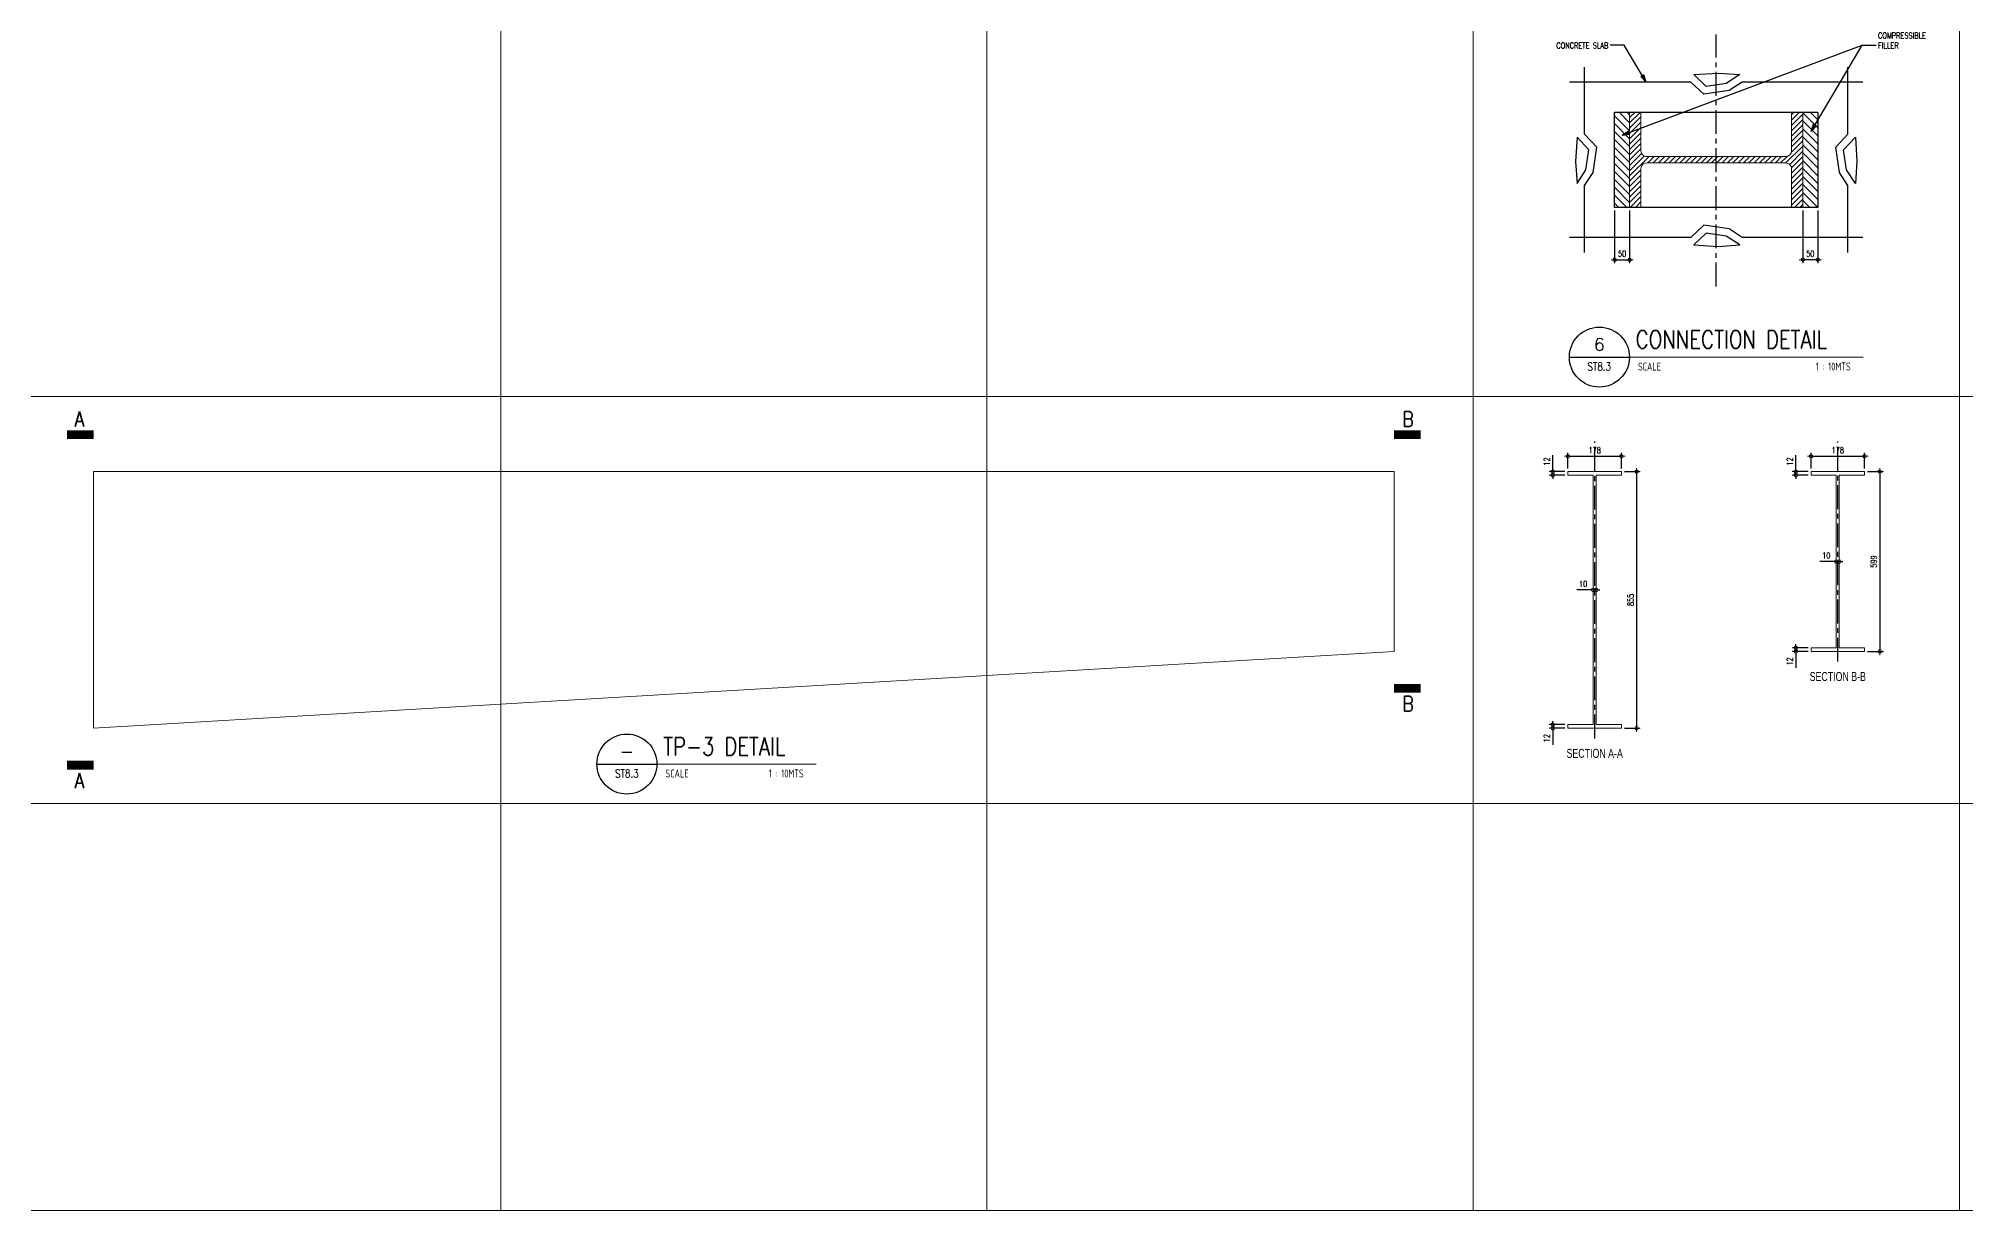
# Model space of a CAD drawing. Header units: millimetres. Extents: x 0 to 437400, y -7936 to 73710.
# Drawn here: x 6560 to 12980, y 0 to 3905 of the extents above; entities that cross this region are included whole.
import ezdxf
from ezdxf.enums import TextEntityAlignment as Align

# ---------------------------------------------------------------- set-up
doc = ezdxf.new("R2010")
doc.units = ezdxf.units.MM
doc.header["$LTSCALE"] = 10
doc.header["$MEASUREMENT"] = 0
doc.linetypes.add('CENTER', pattern=[50.8, 31.75, -6.35, 6.35, -6.35])
doc.linetypes.add('PHANTOM2', pattern=[1.25, 0.625, -0.125, 0.125, -0.125, 0.125, -0.125])
for name, color, linetype in [('A-NEW', 240, 'Continuous'), ('A_LINE', 1, 'Continuous'), ('TARGET-MAIN', 1, 'Continuous')]:
    doc.layers.add(name, color=color, linetype=linetype)
for name, color, linetype, lineweight in [('A_DIM', 1, 'Continuous', 5), ('DIM', 1, 'Continuous', 5), ('HATCH', 8, 'Continuous', 5), ('S-ANNO-DIMS', 1, 'Continuous', 5), ('S-Anno-Symb', 143, 'PHANTOM2', 13), ('S-Anno-Text', 52, 'Continuous', 15), ('S-ANNO-WELD', 1, 'Continuous', 9), ('S-BEAM-IDEN', 2, 'Continuous', 9), ('S-COLS', 2, 'Continuous', 20), ('S_SLAB', 4, 'Continuous', 30)]:
    doc.layers.add(name, color=color, linetype=linetype, lineweight=lineweight)
doc.layers.add('S-DETL-GRID', color=62, linetype='Continuous', lineweight=9, plot=False)
doc.styles.add('1', font='simplex.shx', dxfattribs={"width": 0.8, "height": 20})
doc.styles.add('200', font='simplex.shx', dxfattribs={"width": 0.85, "height": 40})
doc.styles.add('ARCHITEXT', font='architxt.shx', dxfattribs={"width": 0.85})
doc.styles.add('SIMPLEX', font='SIMPLEX.shx', dxfattribs={"width": 1.1})
doc.styles.add('TITLE1', font='HELV.shx', dxfattribs={"height": 500})
doc.dimstyles.new('DIM 10', dxfattribs={"dimtxt": 20, "dimasz": 6, "dimexe": 10, "dimexo": 10, "dimgap": 10, "dimtad": 1, "dimdec": 4, "dimrnd": 1, "dimdsep": 46, "dimtxsty": '1', "dimblk": 'CIR-1', "dimcen": 100, "dimclrd": 1, "dimclre": 1, "dimclrt": 3, "dimadec": 0, "dimazin": 0, "dimtfac": 1, "dimtdec": 4, "dimtix": 1, "dimtmove": 0, "dimatfit": 3, "dimfxl": 1, "dimtvp": 1, "dimtolj": 1, "dimtzin": 0, "dimarcsym": 0})
doc.dimstyles.new('ESCA_ARW$7', dxfattribs={"dimtxt": 200, "dimasz": 1, "dimexe": 100, "dimexo": 100, "dimgap": 100, "dimtad": 1, "dimdec": 0, "dimrnd": 1, "dimdsep": 46, "dimtxsty": '1', "dimblk1": 'dim_arw', "dimblk2": 'dim_arw', "dimsah": 1, "dimcen": 50, "dimclrd": 1, "dimclre": 256, "dimclrt": 52, "dimadec": 0, "dimazin": 0, "dimtfac": 1, "dimtofl": 0, "dimtmove": 0, "dimatfit": 3, "dimldrblk": 'dim_arw', "dimfxl": 1, "dimtolj": 1, "dimtzin": 0, "dimarcsym": 0})

# ---------------------------------------------------------------- blocks, each defined once
blk = doc.blocks.new('TARGET-DWGLABEL')
at = {"layer": 'TARGET-MAIN'}
blk.add_line((-7.5, 0), (7.5, 0), dxfattribs=at)
blk.add_circle((0, 0), 7.5, dxfattribs=at)
at = {"layer": 'TARGET-MAIN', "color": 2, "style": 'ARCHITEXT', "width": 0.85}
blk.add_text('SCALE', height=2, dxfattribs=at).set_placement((9.66, -2.36), align=Align.MIDDLE_LEFT)
at = {"layer": 'TARGET-MAIN', "color": 6, "style": 'ARCHITEXT', "width": 0.85}
blk.add_attdef('DRAWING_TITLE', text='', height=5, dxfattribs=at).set_placement((9.08, 4.41), align=Align.MIDDLE_LEFT)
at = {"layer": 'TARGET-MAIN', "color": 4, "style": 'ARCHITEXT', "width": 0.85}
blk.add_attdef('DWG_NO.', text='', height=3, dxfattribs=at).set_placement((0, 3.17), align=Align.MIDDLE_CENTER)
at = {"layer": 'TARGET-MAIN', "color": 3, "style": 'ARCHITEXT', "width": 0.85}
blk.add_attdef('SHT_NO.', text='', height=2, dxfattribs=at).set_placement((-0.02, -2.36), align=Align.MIDDLE_CENTER)
at = {"layer": 'TARGET-MAIN', "color": 2, "style": 'ARCHITEXT', "width": 0.85}
blk.add_attdef('SCALE', text='', height=2, dxfattribs=at).set_placement((69.6, -2.36), align=Align.MIDDLE_RIGHT)
blk = doc.blocks.new('CIR-1')
at = {"layer": 'A_DIM'}
for p, q in [((-2, 0), (2, 0)), ((0, -2), (0, 2))]:
    blk.add_line(p, q, dxfattribs=at)
at = {"layer": 'A_DIM', "color": 2}
blk.add_circle((0, 0), 1, dxfattribs=at)
blk = doc.blocks.new('*D294')
at = {"layer": 'Defpoints', "color": 0, "transparency": 16777216}
for p in [(12438.5, 3342.1), (12488.5, 3342.1), (12438.5, 3167.9)]:
    blk.add_point(p, dxfattribs=at)
at = {"layer": 'S-ANNO-DIMS', "color": 1, "lineweight": -2, "transparency": 16777216}
for p, q in [((12438.5, 3332.1), (12438.5, 3157.9)), ((12488.5, 3332.1), (12488.5, 3157.9)), ((12482.5, 3167.9), (12444.5, 3167.9))]:
    blk.add_line(p, q, dxfattribs=at)
at = {"layer": 'S-ANNO-DIMS', "color": 1, "lineweight": -2, "transparency": 16777216, "xscale": 6, "yscale": 6, "zscale": 6, "rotation": 180}
blk.add_blockref('CIR-1', (12438.5, 3167.9), dxfattribs=at)
at = {"layer": 'S-ANNO-DIMS', "color": 1, "lineweight": -2, "transparency": 16777216, "xscale": 6, "yscale": 6, "zscale": 6}
blk.add_blockref('CIR-1', (12488.5, 3167.9), dxfattribs=at)
at = {"layer": 'S-ANNO-DIMS', "color": 3, "transparency": 16777216, "insert": (12463.5, 3187.9), "char_height": 20, "attachment_point": 5, "style": '1'}
blk.add_mtext('\\A1;50', dxfattribs=at)
blk = doc.blocks.new('*D295')
at = {"layer": 'Defpoints', "color": 0, "transparency": 16777216}
for p in [(11811.5, 3342.1), (11861.5, 3342.1), (11861.5, 3167.9)]:
    blk.add_point(p, dxfattribs=at)
at = {"layer": 'S-ANNO-DIMS', "color": 1, "lineweight": -2, "transparency": 16777216}
for p, q in [((11811.5, 3332.1), (11811.5, 3157.9)), ((11861.5, 3332.1), (11861.5, 3157.9)), ((11817.5, 3167.9), (11855.5, 3167.9))]:
    blk.add_line(p, q, dxfattribs=at)
at = {"layer": 'S-ANNO-DIMS', "color": 1, "lineweight": -2, "transparency": 16777216, "xscale": 6, "yscale": 6, "zscale": 6, "rotation": 180}
blk.add_blockref('CIR-1', (11811.5, 3167.9), dxfattribs=at)
at = {"layer": 'S-ANNO-DIMS', "color": 1, "lineweight": -2, "transparency": 16777216, "xscale": 6, "yscale": 6, "zscale": 6}
blk.add_blockref('CIR-1', (11861.5, 3167.9), dxfattribs=at)
at = {"layer": 'S-ANNO-DIMS', "color": 3, "transparency": 16777216, "insert": (11836.5, 3187.9), "char_height": 20, "attachment_point": 5, "style": '1'}
blk.add_mtext('\\A1;50', dxfattribs=at)
blk = doc.blocks.new('dim_arw')
h = blk.add_hatch(color=256)
h.paths.add_polyline_path([(-126, 29), (0, 0), (-126, -29, -0.115681), (-133, 0, -0.115681)])
h.paths.add_polyline_path([(-249, 58), (-126, 29, 0.115681), (-133, 0, 0.115681), (-126, -29), (-249, -58)])
for p, q in [((0, 0), (-249, 58)), ((-249, 58), (-249, -58)), ((0, 0), (-249, -58))]:
    blk.add_line(p, q)
blk = doc.blocks.new('*D308')
at = {"layer": 'Defpoints', "color": 0, "transparency": 16777216}
for p in [(11834, 2512.8), (11656, 2461.7), (11834, 2461.7)]:
    blk.add_point(p, dxfattribs=at)
at = {"layer": 'S-ANNO-DIMS', "color": 1, "lineweight": -2, "transparency": 16777216}
for p, q in [((11656, 2471.7), (11656, 2522.8)), ((11662, 2512.8), (11828, 2512.8)), ((11834, 2471.7), (11834, 2522.8))]:
    blk.add_line(p, q, dxfattribs=at)
at = {"layer": 'S-ANNO-DIMS', "color": 1, "lineweight": -2, "transparency": 16777216, "xscale": 6, "yscale": 6, "zscale": 6, "rotation": 180}
blk.add_blockref('CIR-1', (11656, 2512.8), dxfattribs=at)
at = {"layer": 'S-ANNO-DIMS', "color": 1, "lineweight": -2, "transparency": 16777216, "xscale": 6, "yscale": 6, "zscale": 6}
blk.add_blockref('CIR-1', (11834, 2512.8), dxfattribs=at)
at = {"layer": 'S-ANNO-DIMS', "color": 3, "transparency": 16777216, "insert": (11745, 2532.8), "char_height": 20, "attachment_point": 5, "style": '1'}
blk.add_mtext('\\A1;178', dxfattribs=at)
blk = doc.blocks.new('*D309')
at = {"layer": 'Defpoints', "color": 0, "transparency": 16777216}
for p in [(11605.2, 2449.7), (11656, 2461.7), (11656, 2449.7)]:
    blk.add_point(p, dxfattribs=at)
at = {"layer": 'S-ANNO-DIMS', "color": 1, "lineweight": -2, "transparency": 16777216}
for p, q in [((11605.2, 2467.7), (11605.2, 2516.6)), ((11646, 2461.7), (11595.2, 2461.7)), ((11646, 2449.7), (11595.2, 2449.7)), ((11605.2, 2449.7), (11605.2, 2461.7)), ((11605.2, 2443.7), (11605.2, 2437.7))]:
    blk.add_line(p, q, dxfattribs=at)
at = {"layer": 'S-ANNO-DIMS', "color": 1, "lineweight": -2, "transparency": 16777216, "xscale": 6, "yscale": 6, "zscale": 6}
for p, rotation in [((11605.2, 2461.7), 270), ((11605.2, 2449.7), 90)]:
    blk.add_blockref('CIR-1', p, dxfattribs=dict(at, rotation=rotation))
at = {"layer": 'S-ANNO-DIMS', "color": 3, "transparency": 16777216, "insert": (11585.2, 2495.2), "char_height": 20, "attachment_point": 5, "rotation": 90, "style": '1'}
blk.add_mtext('\\A1;12', dxfattribs=at)
blk = doc.blocks.new('*D310')
at = {"layer": 'Defpoints', "color": 0, "transparency": 16777216}
for p in [(11740, 2067.6), (11750, 2067.6), (11750, 2067.6)]:
    blk.add_point(p, dxfattribs=at)
at = {"layer": 'S-ANNO-DIMS', "color": 1, "lineweight": -2, "transparency": 16777216}
for p, q in [((11734, 2067.6), (11685.1, 2067.6)), ((11750, 2067.6), (11740, 2067.6)), ((11756, 2067.6), (11762, 2067.6))]:
    blk.add_line(p, q, dxfattribs=at)
at = {"layer": 'S-ANNO-DIMS', "color": 1, "lineweight": -2, "transparency": 16777216, "xscale": 6, "yscale": 6, "zscale": 6}
blk.add_blockref('CIR-1', (11740, 2067.6), dxfattribs=at)
at = {"layer": 'S-ANNO-DIMS', "color": 1, "lineweight": -2, "transparency": 16777216, "xscale": 6, "yscale": 6, "zscale": 6, "rotation": 180}
blk.add_blockref('CIR-1', (11750, 2067.6), dxfattribs=at)
at = {"layer": 'S-ANNO-DIMS', "color": 3, "transparency": 16777216, "insert": (11706.6, 2087.6), "char_height": 20, "attachment_point": 5, "style": '1'}
blk.add_mtext('\\A1;10', dxfattribs=at)
blk = doc.blocks.new('*D311')
at = {"layer": 'Defpoints', "color": 0, "transparency": 16777216}
for p in [(11605.2, 1618.7), (11656, 1618.7), (11656, 1606.7)]:
    blk.add_point(p, dxfattribs=at)
at = {"layer": 'S-ANNO-DIMS', "color": 1, "lineweight": -2, "transparency": 16777216}
for p, q in [((11646, 1618.7), (11595.2, 1618.7)), ((11646, 1606.7), (11595.2, 1606.7)), ((11605.2, 1624.7), (11605.2, 1630.7)), ((11605.2, 1618.7), (11605.2, 1606.7)), ((11605.2, 1600.7), (11605.2, 1551.9))]:
    blk.add_line(p, q, dxfattribs=at)
at = {"layer": 'S-ANNO-DIMS', "color": 1, "lineweight": -2, "transparency": 16777216, "xscale": 6, "yscale": 6, "zscale": 6}
for p, rotation in [((11605.2, 1618.7), 270), ((11605.2, 1606.7), 90)]:
    blk.add_blockref('CIR-1', p, dxfattribs=dict(at, rotation=rotation))
at = {"layer": 'S-ANNO-DIMS', "color": 3, "transparency": 16777216, "insert": (11585.2, 1573.3), "char_height": 20, "attachment_point": 5, "rotation": 90, "style": '1'}
blk.add_mtext('\\A1;12', dxfattribs=at)
blk = doc.blocks.new('*D312')
at = {"layer": 'Defpoints', "color": 0, "transparency": 16777216}
for p in [(11834, 2461.7), (11834, 1606.7), (11884.8, 1606.7)]:
    blk.add_point(p, dxfattribs=at)
at = {"layer": 'S-ANNO-DIMS', "color": 1, "lineweight": -2, "transparency": 16777216}
for p, q in [((11844, 2461.7), (11894.8, 2461.7)), ((11884.8, 2455.7), (11884.8, 1612.7)), ((11844, 1606.7), (11894.8, 1606.7))]:
    blk.add_line(p, q, dxfattribs=at)
at = {"layer": 'S-ANNO-DIMS', "color": 1, "lineweight": -2, "transparency": 16777216, "xscale": 6, "yscale": 6, "zscale": 6}
for p, rotation in [((11884.8, 2461.7), 90), ((11884.8, 1606.7), 270)]:
    blk.add_blockref('CIR-1', p, dxfattribs=dict(at, rotation=rotation))
at = {"layer": 'S-ANNO-DIMS', "color": 3, "transparency": 16777216, "insert": (11864.8, 2034.2), "char_height": 20, "attachment_point": 5, "rotation": 90, "style": '1'}
blk.add_mtext('\\A1;855', dxfattribs=at)
blk = doc.blocks.new('*D316')
at = {"layer": 'Defpoints', "color": 0, "transparency": 16777216}
for p in [(12644, 2512.8), (12466, 2461.7), (12644, 2461.7)]:
    blk.add_point(p, dxfattribs=at)
at = {"layer": 'S-ANNO-DIMS', "color": 1, "lineweight": -2, "transparency": 16777216}
for p, q in [((12466, 2471.7), (12466, 2522.8)), ((12472, 2512.8), (12638, 2512.8)), ((12644, 2471.7), (12644, 2522.8))]:
    blk.add_line(p, q, dxfattribs=at)
at = {"layer": 'S-ANNO-DIMS', "color": 1, "lineweight": -2, "transparency": 16777216, "xscale": 6, "yscale": 6, "zscale": 6, "rotation": 180}
blk.add_blockref('CIR-1', (12466, 2512.8), dxfattribs=at)
at = {"layer": 'S-ANNO-DIMS', "color": 1, "lineweight": -2, "transparency": 16777216, "xscale": 6, "yscale": 6, "zscale": 6}
blk.add_blockref('CIR-1', (12644, 2512.8), dxfattribs=at)
at = {"layer": 'S-ANNO-DIMS', "color": 3, "transparency": 16777216, "insert": (12555, 2532.8), "char_height": 20, "attachment_point": 5, "style": '1'}
blk.add_mtext('\\A1;178', dxfattribs=at)
blk = doc.blocks.new('*D317')
at = {"layer": 'Defpoints', "color": 0, "transparency": 16777216}
for p in [(12415.2, 2449.7), (12466, 2461.7), (12466, 2449.7)]:
    blk.add_point(p, dxfattribs=at)
at = {"layer": 'S-ANNO-DIMS', "color": 1, "lineweight": -2, "transparency": 16777216}
for p, q in [((12415.2, 2467.7), (12415.2, 2516.6)), ((12456, 2461.7), (12405.2, 2461.7)), ((12456, 2449.7), (12405.2, 2449.7)), ((12415.2, 2449.7), (12415.2, 2461.7)), ((12415.2, 2443.7), (12415.2, 2437.7))]:
    blk.add_line(p, q, dxfattribs=at)
at = {"layer": 'S-ANNO-DIMS', "color": 1, "lineweight": -2, "transparency": 16777216, "xscale": 6, "yscale": 6, "zscale": 6}
for p, rotation in [((12415.2, 2461.7), 270), ((12415.2, 2449.7), 90)]:
    blk.add_blockref('CIR-1', p, dxfattribs=dict(at, rotation=rotation))
at = {"layer": 'S-ANNO-DIMS', "color": 3, "transparency": 16777216, "insert": (12395.2, 2495.2), "char_height": 20, "attachment_point": 5, "rotation": 90, "style": '1'}
blk.add_mtext('\\A1;12', dxfattribs=at)
blk = doc.blocks.new('*D318')
at = {"layer": 'Defpoints', "color": 0, "transparency": 16777216}
for p in [(12550, 2162.2), (12560, 2162.2), (12560, 2162.2)]:
    blk.add_point(p, dxfattribs=at)
at = {"layer": 'S-ANNO-DIMS', "color": 1, "lineweight": -2, "transparency": 16777216}
for p, q in [((12544, 2162.2), (12495.1, 2162.2)), ((12560, 2162.2), (12550, 2162.2)), ((12566, 2162.2), (12572, 2162.2))]:
    blk.add_line(p, q, dxfattribs=at)
at = {"layer": 'S-ANNO-DIMS', "color": 1, "lineweight": -2, "transparency": 16777216, "xscale": 6, "yscale": 6, "zscale": 6}
blk.add_blockref('CIR-1', (12550, 2162.2), dxfattribs=at)
at = {"layer": 'S-ANNO-DIMS', "color": 1, "lineweight": -2, "transparency": 16777216, "xscale": 6, "yscale": 6, "zscale": 6, "rotation": 180}
blk.add_blockref('CIR-1', (12560, 2162.2), dxfattribs=at)
at = {"layer": 'S-ANNO-DIMS', "color": 3, "transparency": 16777216, "insert": (12516.6, 2182.2), "char_height": 20, "attachment_point": 5, "style": '1'}
blk.add_mtext('\\A1;10', dxfattribs=at)
blk = doc.blocks.new('*D319')
at = {"layer": 'Defpoints', "color": 0, "transparency": 16777216}
for p in [(12415.2, 1874.7), (12466, 1874.7), (12466, 1862.7)]:
    blk.add_point(p, dxfattribs=at)
at = {"layer": 'S-ANNO-DIMS', "color": 1, "lineweight": -2, "transparency": 16777216}
for p, q in [((12456, 1874.7), (12405.2, 1874.7)), ((12456, 1862.7), (12405.2, 1862.7)), ((12415.2, 1880.7), (12415.2, 1886.7)), ((12415.2, 1874.7), (12415.2, 1862.7)), ((12415.2, 1856.7), (12415.2, 1807.9))]:
    blk.add_line(p, q, dxfattribs=at)
at = {"layer": 'S-ANNO-DIMS', "color": 1, "lineweight": -2, "transparency": 16777216, "xscale": 6, "yscale": 6, "zscale": 6}
for p, rotation in [((12415.2, 1874.7), 270), ((12415.2, 1862.7), 90)]:
    blk.add_blockref('CIR-1', p, dxfattribs=dict(at, rotation=rotation))
at = {"layer": 'S-ANNO-DIMS', "color": 3, "transparency": 16777216, "insert": (12395.2, 1829.3), "char_height": 20, "attachment_point": 5, "rotation": 90, "style": '1'}
blk.add_mtext('\\A1;12', dxfattribs=at)
blk = doc.blocks.new('*D320')
at = {"layer": 'Defpoints', "color": 0, "transparency": 16777216}
for p in [(12644, 2461.7), (12644, 1862.7), (12694.8, 1862.7)]:
    blk.add_point(p, dxfattribs=at)
at = {"layer": 'S-ANNO-DIMS', "color": 1, "lineweight": -2, "transparency": 16777216}
for p, q in [((12654, 2461.7), (12704.8, 2461.7)), ((12694.8, 2455.7), (12694.8, 1868.7)), ((12654, 1862.7), (12704.8, 1862.7))]:
    blk.add_line(p, q, dxfattribs=at)
at = {"layer": 'S-ANNO-DIMS', "color": 1, "lineweight": -2, "transparency": 16777216, "xscale": 6, "yscale": 6, "zscale": 6}
for p, rotation in [((12694.8, 2461.7), 90), ((12694.8, 1862.7), 270)]:
    blk.add_blockref('CIR-1', p, dxfattribs=dict(at, rotation=rotation))
at = {"layer": 'S-ANNO-DIMS', "color": 3, "transparency": 16777216, "insert": (12674.8, 2162.2), "char_height": 20, "attachment_point": 5, "rotation": 90, "style": '1'}
blk.add_mtext('\\A1;599', dxfattribs=at)

msp = doc.modelspace()

# ---------------------------------------------------------------- hatches: boundary and pattern name
at = {"layer": 'HATCH'}
h = msp.add_hatch(dxfattribs=at)
h.set_pattern_fill('ANSI31', color=256, scale=150, angle=90, style=0)
h.paths.add_polyline_path([(12438.544, 3659.64599), (12488.544, 3659.64599), (12488.544, 3342.14599), (12438.544, 3342.14599)])
h.paths.add_polyline_path([(11811.456, 3659.64599), (11861.456, 3659.64599), (11861.456, 3342.14599), (11811.456, 3342.14599)])
h = msp.add_hatch(dxfattribs=at)
h.set_pattern_fill('ANSI31', color=256, scale=100, style=0)
edge = h.paths.add_edge_path()
edge.add_line((11861.456, 3500.89599), (11861.456, 3659.64599))
edge.add_line((11861.456, 3659.64599), (11899.048, 3659.64599))
edge.add_line((11899.048, 3659.64599), (11899.048, 3530.99499))
edge.add_arc((11918.606, 3530.99499), 19.558, 180, 270)
edge.add_line((11918.606, 3511.43699), (12381.394, 3511.43699))
edge.add_arc((12381.394, 3530.99499), 19.558, 270, 360)
edge.add_line((12400.952, 3530.99499), (12400.952, 3659.64599))
edge.add_line((12400.952, 3659.64599), (12438.544, 3659.64599))
edge.add_line((12438.544, 3659.64599), (12438.544, 3342.14599))
edge.add_line((12438.544, 3342.14599), (12400.952, 3342.14599))
edge.add_line((12400.952, 3342.14599), (12400.952, 3470.79699))
edge.add_arc((12381.394, 3470.79699), 19.558, 0, 90)
edge.add_line((12381.394, 3490.35499), (11918.606, 3490.35499))
edge.add_arc((11918.606, 3470.79699), 19.558, 90, 180)
edge.add_line((11899.048, 3470.79699), (11899.048, 3342.14599))
edge.add_line((11899.048, 3342.14599), (11861.456, 3342.14599))
edge.add_line((11861.456, 3342.14599), (11861.456, 3500.89599))

# ---------------------------------------------------------------- linework, layer by layer
at = {"layer": 'A-NEW', "color": 253, "linetype": 'CENTER', "ltscale": 0.25}
for p, q in [((12150, 3079.10399), (12150, 3917.99999)), ((11745, 1573.104), (11745, 2562)), ((12555, 1829.104), (12555, 2562))]:
    msp.add_line(p, q, dxfattribs=at)
at = {"layer": 'A_LINE', "color": 1, "lineweight": 13}
for p, q in [((11660.51982, 2843.40311), (12639.48018, 2843.40311)), ((8420.51982, 1487.40311), (9151.2862, 1487.40311))]:
    msp.add_line(p, q, dxfattribs=at)
at = {"layer": 'S-Anno-Symb', "linetype": 'CENTER', "ltscale": 0.5}
for points in [[(6743.5, 2584.95588, 0, 0, 0), (6743.5, 1483.51611, 29.41088, 29.41088, 0), (6655.26735, 1483.51611, 0, 0, 0)], [(11076.5, 2584.95588, 0, 0, 0), (11076.5, 1739.51611, 29.41088, 29.41088, 0), (11164.73265, 1739.51611, 0, 0, 0)]]:
    msp.add_lwpolyline(points, format="xyseb", dxfattribs=at)
at = {"layer": 'S-Anno-Symb', "linetype": 'CENTER'}
for points in [[(6743.5, 2584.95588, 29.41088, 29.41088, 0), (6655.26735, 2584.95588, 0, 0, 0)], [(11076.5, 2584.95588, 29.41088, 29.41088, 0), (11164.73265, 2584.95588, 0, 0, 0)]]:
    msp.add_lwpolyline(points, format="xyseb", dxfattribs=at)
at = {"layer": 'S-BEAM-IDEN'}
for points in [[(11811.456, 3659.64599), (11861.456, 3659.64599), (11861.456, 3342.14599), (11811.456, 3342.14599)], [(12438.544, 3659.64599), (12488.544, 3659.64599), (12488.544, 3342.14599), (12438.544, 3342.14599)], [(6743.5, 2461.736), (11076.5, 2461.736), (11076.5, 1862.736), (6743.5, 1606.736)]]:
    msp.add_lwpolyline(points, close=True, dxfattribs=at)
at = {"layer": 'S-COLS', "color": 7, "ltscale": 0.05}
msp.add_lwpolyline([(11861.456, 3500.89599), (11861.456, 3659.64599), (11899.048, 3659.64599), (11899.048, 3530.99499, 0.4142135624), (11918.606, 3511.43699), (12381.394, 3511.43699, 0.4142135624), (12400.952, 3530.99499), (12400.952, 3659.64599), (12438.544, 3659.64599), (12438.544, 3342.14599), (12400.952, 3342.14599), (12400.952, 3470.79699, 0.4142135624), (12381.394, 3490.35499), (11918.606, 3490.35499, 0.4142135624), (11899.048, 3470.79699), (11899.048, 3342.14599), (11861.456, 3342.14599), (11861.456, 3500.89599)], format="xyb", dxfattribs=at)
for points in [[(11656, 2461.736), (11656, 2449.736), (11740, 2449.736), (11740, 1618.736), (11656, 1618.736), (11656, 1606.736), (11834, 1606.736), (11834, 1618.736), (11750, 1618.736), (11750, 2449.736), (11834, 2449.736), (11834, 2461.736)], [(12466, 2461.736), (12466, 2449.736), (12550, 2449.736), (12550, 1874.736), (12466, 1874.736), (12466, 1862.736), (12644, 1862.736), (12644, 1874.736), (12560, 1874.736), (12560, 2449.736), (12644, 2449.736), (12644, 2461.736)]]:
    msp.add_lwpolyline(points, close=True, dxfattribs=at)
at = {"layer": 'S-DETL-GRID'}
for p, q in [((8100, 6779.99999), (8100, 0)), ((9720, 6779.99999), (9720, 0)), ((11340, 6779.99999), (11340, 0)), ((12960, 6779.99999), (12960, 0)), ((14580, 2712), (4860, 2712)), ((14580, 1356), (4860, 1356))]:
    msp.add_line(p, q, dxfattribs=at)
at = {"layer": 'S-DETL-GRID', "color": 252}
msp.add_lwpolyline([(4860, 6779.99999), (14580, 6779.99999), (14580, 0), (4860, 0)], close=True, dxfattribs=at)
at = {"layer": 'S_SLAB'}
for points in [[(11711.456, 3192.14599), (11711.456, 3414.71311), (11739.87166, 3458.36997), (11752.06997, 3542.8125), (11711.456, 3585.63897), (11711.456, 3809.64599)], [(12156.17157, 3789.68121), (12228.76341, 3784.64599), (12183.50259, 3755.18633), (12116.49741, 3745.50697), (12075.22624, 3784.64599), (12156.17157, 3789.68121)], [(12588.544, 3192.14599), (12588.544, 3414.71311), (12560.12834, 3458.36997), (12547.93003, 3542.8125), (12588.544, 3585.63897), (12588.544, 3809.64599)], [(12638.544, 3759.64599), (12236.18289, 3759.64599), (12192.52603, 3731.23033), (12108.0835, 3719.03202), (12065.25703, 3759.64599), (11661.456, 3759.64599)], [(11681.42078, 3494.72443), (11686.456, 3422.13258), (11715.91566, 3467.3934), (11725.59502, 3534.39859), (11686.456, 3575.66976), (11681.42078, 3494.72443)], [(12618.57922, 3494.72443), (12613.544, 3422.13258), (12584.08434, 3467.3934), (12574.40498, 3534.39859), (12613.544, 3575.66976), (12618.57922, 3494.72443)], [(12638.544, 3242.14599), (12236.18289, 3242.14599), (12192.52603, 3270.56166), (12108.0835, 3282.75997), (12065.25703, 3242.14599), (11661.456, 3242.14599)], [(12156.17157, 3212.11077), (12228.76341, 3217.14599), (12183.50259, 3246.60566), (12116.49741, 3256.28502), (12075.22624, 3217.14599), (12156.17157, 3212.11077)]]:
    msp.add_lwpolyline(points, dxfattribs=at)
msp.add_lwpolyline([(11811.456, 3659.64599), (12488.544, 3659.64599), (12488.544, 3342.14599), (11811.456, 3342.14599)], close=True, dxfattribs=at)

# ---------------------------------------------------------------- block references
at = {"layer": 'TARGET-MAIN', "color": 1, "lineweight": 13}
ref = msp.add_blockref('TARGET-DWGLABEL', (11760.51982, 2843.40311), dxfattribs=dict(at, xscale=13.33333333333333, yscale=13.33333333333333, zscale=13.33333333333333))
ref.add_attrib('DWG_NO.', '6', dxfattribs={"color": 4, "height": 40, "style": 'SIMPLEX', "width": 1.1}).set_placement((11760.51982, 2885.71509), align=Align.MIDDLE_CENTER)
ref.add_attrib('SHT_NO.', 'ST8.3', dxfattribs={"color": 3, "height": 26.666667, "style": 'SIMPLEX', "width": 0.8}).set_placement((11760.31606, 2812), align=Align.MIDDLE_CENTER)
ref.add_attrib('DRAWING_TITLE', 'CONNECTION DETAIL', dxfattribs={"color": 5, "height": 60, "style": 'SIMPLEX', "width": 0.8}).set_placement((11881.57358, 2902.15798), align=Align.MIDDLE_LEFT)
ref.add_attrib('SCALE', '1 : 10MTS', dxfattribs={"color": 2, "height": 26.666667, "style": 'ARCHITEXT', "width": 0.85}).set_placement((12597.86439, 2812), align=Align.MIDDLE_RIGHT)
ref = msp.add_blockref('TARGET-DWGLABEL', (8520.51982, 1487.40311), dxfattribs=dict(at, xscale=13.33333333333333, yscale=13.33333333333333, zscale=13.33333333333333))
ref.add_attrib('DWG_NO.', '-', dxfattribs={"color": 4, "height": 40, "style": 'SIMPLEX', "width": 1.1}).set_placement((8520.51982, 1529.7151), align=Align.MIDDLE_CENTER)
ref.add_attrib('SHT_NO.', 'ST8.3', dxfattribs={"color": 3, "height": 26.666667, "style": 'SIMPLEX', "width": 0.8}).set_placement((8520.31606, 1456), align=Align.MIDDLE_CENTER)
ref.add_attrib('DRAWING_TITLE', 'TP-3 DETAIL', dxfattribs={"color": 5, "height": 60, "style": 'SIMPLEX', "width": 0.8}).set_placement((8641.57358, 1546.15798), align=Align.MIDDLE_LEFT)
ref.add_attrib('SCALE', '1 : 10MTS', dxfattribs={"color": 2, "height": 26.666667, "style": 'ARCHITEXT', "width": 0.85}).set_placement((9109.46786, 1456), align=Align.MIDDLE_RIGHT)

# ---------------------------------------------------------------- texts
at = {"layer": 'DIM', "color": 3, "char_height": 50, "attachment_point": 5, "style": '200'}
for s, insert in [('\\A1;A', (6696.48176, 2636.60332)), ('\\A1;B', (11123.51824, 2636.60332)), ('\\A1;B', (11123.51824, 1688.21727)), ('\\A1;A', (6696.48176, 1432.21727))]:
    msp.add_mtext(s, dxfattribs=dict(at, insert=insert))
at = {"layer": 'S-Anno-Text', "char_height": 20, "width": 568.6858735, "style": '1'}
for s, insert, attachment_point in [('\\pxql;50MM\\PCOMPRESSIBLE\\PFILLER', (12689.06705, 3871.64529), 7), ('\\pxqr;CONCRETE SLAB', (11790.77567, 3871.64529), 9)]:
    msp.add_mtext(s, dxfattribs=dict(at, insert=insert, attachment_point=attachment_point))
at = {"layer": 'S-Anno-Text', "color": 5, "char_height": 30, "width": 243.4285714, "attachment_point": 2, "style": 'TITLE1'}
for s, insert in [('{\\W0.7;SECTION B-B}', (12555, 1794.104)), ('{\\W0.7;SECTION A-A}', (11745, 1538.104))]:
    msp.add_mtext(s, dxfattribs=dict(at, insert=insert))

# ---------------------------------------------------------------- dimensions: what is measured, and where the dimension line sits
at = {"layer": 'S-ANNO-DIMS'}
for base, p1, p2, angle, picture, middle in [((11861.456, 3167.93202), (11811.456, 3342.14599), (11861.456, 3342.14599), 180, '*D295', (11836.456, 3187.93202)), ((11834, 2512.83422), (11656, 2461.736), (11834, 2461.736), 180, '*D308', (11745, 2532.83422)), ((12644, 2512.83422), (12466, 2461.736), (12644, 2461.736), 180, '*D316', (12555, 2532.83422)), ((11884.77073, 1606.736), (11834, 2461.736), (11834, 1606.736), 270, '*D312', (11864.77073, 2034.236)), ((12694.77073, 1862.736), (12644, 2461.736), (12644, 1862.736), 270, '*D320', (12674.77073, 2162.236))]:
    dim = msp.add_linear_dim(base=base, p1=p1, p2=p2, angle=angle, dimstyle='DIM 10', dxfattribs=at)
    dim.commit()
    dim.dimension.update_dxf_attribs({"geometry": picture, "text_midpoint": middle})
dim = msp.add_linear_dim(base=(12438.544, 3167.93202), p1=(12488.544, 3342.14599), p2=(12438.544, 3342.14599), dimstyle='DIM 10', dxfattribs=at)
dim.commit()
dim.dimension.update_dxf_attribs({"geometry": '*D294', "text_midpoint": (12463.544, 3187.93202)})
for base, p1, p2, angle, picture, middle in [((11605.22927, 2449.736), (11656, 2461.736), (11656, 2449.736), 270, '*D309', (11605.22927, 2495.16457)), ((12415.22927, 2449.736), (12466, 2461.736), (12466, 2449.736), 270, '*D317', (12415.22927, 2495.16457)), ((12560, 2162.236), (12550, 2162.236), (12560, 2162.236), 180, '*D318', (12516.57143, 2162.236)), ((11750, 2067.552), (11740, 2067.552), (11750, 2067.552), 180, '*D310', (11706.57143, 2067.552)), ((12415.22927, 1874.736), (12466, 1862.736), (12466, 1874.736), 90, '*D319', (12415.22927, 1829.30743)), ((11605.22927, 1618.736), (11656, 1606.736), (11656, 1618.736), 90, '*D311', (11605.22927, 1573.30743))]:
    dim = msp.add_linear_dim(base=base, p1=p1, p2=p2, angle=angle, dimstyle='DIM 10', dxfattribs=at)
    dim.commit()
    dim.dimension.update_dxf_attribs({"geometry": picture, "text_midpoint": middle, "dimtype": 160})

# ---------------------------------------------------------------- leaders
at = {"layer": 'S-ANNO-WELD'}
for points in [[(11916.36929, 3759.64599), (11843.16639, 3883.2413), (11797.01552, 3883.2413)], [(11836.13777, 3583.37392), (12636.67634, 3883.2413), (12682.82721, 3883.2413)], [(12465.96047, 3595.00575), (12636.67634, 3883.2413), (12682.82721, 3883.2413)]]:
    msp.add_leader(points, dimstyle='ESCA_ARW$7', override={"dimscale": 0.1}, dxfattribs=at)

doc.saveas('drawing.dxf')
